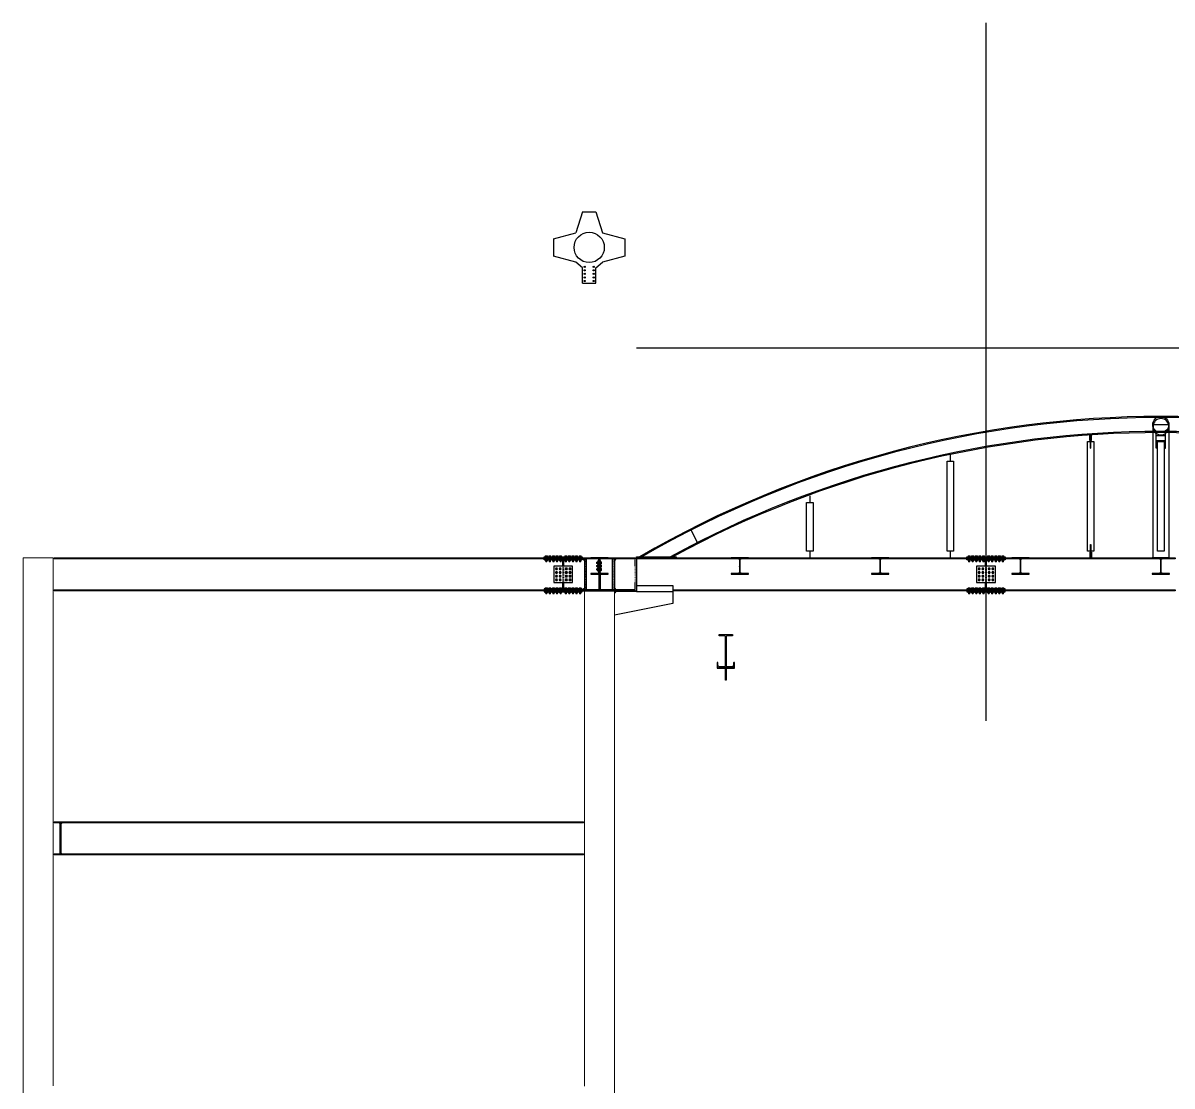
# Model space of a CAD drawing. Header units: millimetres. Extents: x -6949 to 83354, y -55091 to 16861.
# Drawn here: x 48626 to 66024, y -31909 to -15807 of the extents above; entities that cross this region are included whole.
import ezdxf

# ---------------------------------------------------------------- set-up
doc = ezdxf.new("R2010")
doc.units = ezdxf.units.MM
doc.linetypes.add('Tratto', pattern=[6.35, 3.175, -3.175])
doc.layers.add('A-DETL-HDLN', color=7, linetype='Tratto', lineweight=18, true_color=0x00a600)
for name, color, linetype, lineweight in [('bulloni', 5, 'Continuous', 18), ('S-BEAM', 7, 'Continuous', 18), ('S-COLS', 7, 'Continuous', 18), ('SEZIONI acciaio - Steel sections', 220, 'Continuous', 25), ('tratteggio', 7, 'Tratto', 15)]:
    doc.layers.add(name, color=color, linetype=linetype, lineweight=lineweight)
pattern_1 = [(135, (44596.906, 22926.513), (-4.4901281, -4.4901281), [])]

# ---------------------------------------------------------------- blocks, each defined once
blk = doc.blocks.new('*U185')
at = {"layer": 'bulloni'}
blk.add_lwpolyline([(-16, 0), (-8, -14), (8, -14), (16, 0), (8, 14), (-8, 14)], close=True, dxfattribs=at)
for radius in [9, 7.88]:
    blk.add_circle((0, 0), radius, dxfattribs=at)
blk = doc.blocks.new('*U186')
at = {"color": 0, "linetype": 'ByBlock', "lineweight": -2, "transparency": 16777216}
for p in [(0, 0), (55, 0), (0, -55), (0, -110), (0, -165), (55, -55), (55, -110), (55, -165)]:
    blk.add_blockref('*U185', p, dxfattribs=at)
blk = doc.blocks.new('*U187')
at = {"layer": 'bulloni'}
blk.add_lwpolyline([(-16, 0), (-8, -14), (8, -14), (16, 0), (8, 14), (-8, 14)], close=True, dxfattribs=at)
for radius in [9, 7.88]:
    blk.add_circle((0, 0), radius, dxfattribs=at)
blk = doc.blocks.new('*U188')
at = {"color": 0, "linetype": 'ByBlock', "lineweight": -2, "transparency": 16777216}
for p in [(0, 0), (55, 0), (0, -55), (0, -110), (0, -165), (55, -55), (55, -110), (55, -165)]:
    blk.add_blockref('*U187', p, dxfattribs=at)
blk = doc.blocks.new('*U189')
at = {"layer": 'bulloni'}
for p, q in [((-14, 44), (-16, 43)), ((-16, 43), (-16, 33)), ((16, 33), (-16, 33)), ((14, 44), (-14, 44)), ((-12, 33), (-12, 32)), ((12, 32), (-12, 32)), ((-8, 33), (-8, 43)), ((8, 43), (8, 33)), ((12, 33), (12, 32)), ((14, 44), (16, 43)), ((16, 43), (16, 33)), ((-14, -17), (-16, -18)), ((-16, -18), (-16, -30)), ((-14, -32), (-16, -30)), ((14, -17), (-14, -17)), ((14, -32), (-14, -32)), ((-9, -43), (-9, -32)), ((-8, -44), (-9, -43)), ((9, -43), (-9, -43)), ((-8, -30), (-8, -18)), ((8, -44), (-8, -44)), ((-6, -34), (6, -34)), ((-6, -39), (6, -39)), ((-5, -37), (5, -36)), ((-5, -42), (5, -41)), ((8, -18), (8, -30)), ((9, -43), (8, -44)), ((9, -43), (9, -32)), ((14, -17), (16, -18)), ((14, -32), (16, -30)), ((16, -18), (16, -30))]:
    blk.add_line(p, q, dxfattribs=at)
at = {"layer": 'bulloni', "linetype": 'Tratto'}
for points in [[(-9, -17), (-9, 31)], [(9, -17), (9, 31)]]:
    blk.add_lwpolyline(points, dxfattribs=at)
at = {"layer": 'bulloni'}
for centre, radius, start, end in [((-12, 38), 6.67, 54.2621, 125.7379), ((-10, 31), 1, 0, 90), ((0, 20), 24.8, 71.6858, 108.3142), ((12, 38), 6.67, 54.2621, 125.7379), ((10, 31), 1, 90, 180), ((-12, -23), 6.67, 54.2621, 125.7379), ((-12, -25), 6.67, 234.2621, 305.7379), ((0, -41), 24.8, 71.6858, 108.3142), ((0, -7), 24.8, 251.6858, 288.3142), ((12, -23), 6.67, 54.2621, 125.7379), ((12, -25), 6.67, 234.2621, 305.7379)]:
    blk.add_arc(centre, radius, start, end, dxfattribs=at)
blk = doc.blocks.new('*U190')
at = {"color": 0, "linetype": 'ByBlock', "lineweight": -2, "transparency": 16777216}
for p in [(0, 0), (54, 0), (108, 0), (162, 0), (216, 0)]:
    blk.add_blockref('*U189', p, dxfattribs=at)
blk = doc.blocks.new('*U191')
at = {"layer": 'bulloni'}
for p, q in [((-14, 44), (-16, 43)), ((-16, 43), (-16, 33)), ((16, 33), (-16, 33)), ((14, 44), (-14, 44)), ((-12, 33), (-12, 32)), ((12, 32), (-12, 32)), ((-8, 33), (-8, 43)), ((8, 43), (8, 33)), ((12, 33), (12, 32)), ((14, 44), (16, 43)), ((16, 43), (16, 33)), ((-14, -17), (-16, -18)), ((-16, -18), (-16, -30)), ((-14, -32), (-16, -30)), ((14, -17), (-14, -17)), ((14, -32), (-14, -32)), ((-9, -43), (-9, -32)), ((-8, -44), (-9, -43)), ((9, -43), (-9, -43)), ((-8, -30), (-8, -18)), ((8, -44), (-8, -44)), ((-6, -34), (6, -34)), ((-6, -39), (6, -39)), ((-5, -37), (5, -36)), ((-5, -42), (5, -41)), ((8, -18), (8, -30)), ((9, -43), (8, -44)), ((9, -43), (9, -32)), ((14, -17), (16, -18)), ((14, -32), (16, -30)), ((16, -18), (16, -30))]:
    blk.add_line(p, q, dxfattribs=at)
at = {"layer": 'bulloni', "linetype": 'Tratto'}
for points in [[(-9, -17), (-9, 31)], [(9, -17), (9, 31)]]:
    blk.add_lwpolyline(points, dxfattribs=at)
at = {"layer": 'bulloni'}
for centre, radius, start, end in [((-12, 38), 6.67, 54.2621, 125.7379), ((-10, 31), 1, 0, 90), ((0, 20), 24.8, 71.6858, 108.3142), ((12, 38), 6.67, 54.2621, 125.7379), ((10, 31), 1, 90, 180), ((-12, -23), 6.67, 54.2621, 125.7379), ((-12, -25), 6.67, 234.2621, 305.7379), ((0, -41), 24.8, 71.6858, 108.3142), ((0, -7), 24.8, 251.6858, 288.3142), ((12, -23), 6.67, 54.2621, 125.7379), ((12, -25), 6.67, 234.2621, 305.7379)]:
    blk.add_arc(centre, radius, start, end, dxfattribs=at)
blk = doc.blocks.new('*U192')
at = {"color": 0, "linetype": 'ByBlock', "lineweight": -2, "transparency": 16777216}
for p in [(0, 0), (54, 0), (108, 0), (162, 0), (216, 0)]:
    blk.add_blockref('*U191', p, dxfattribs=at)
blk = doc.blocks.new('*U194')
at = {"layer": 'bulloni'}
for p, q in [((-14, 44), (-16, 43)), ((-16, 43), (-16, 33)), ((16, 33), (-16, 33)), ((14, 44), (-14, 44)), ((-12, 33), (-12, 32)), ((12, 32), (-12, 32)), ((-8, 33), (-8, 43)), ((8, 43), (8, 33)), ((12, 33), (12, 32)), ((14, 44), (16, 43)), ((16, 43), (16, 33)), ((-14, -17), (-16, -18)), ((-16, -18), (-16, -30)), ((-14, -32), (-16, -30)), ((14, -17), (-14, -17)), ((14, -32), (-14, -32)), ((-9, -43), (-9, -32)), ((-8, -44), (-9, -43)), ((9, -43), (-9, -43)), ((-8, -30), (-8, -18)), ((8, -44), (-8, -44)), ((-6, -34), (6, -34)), ((-6, -39), (6, -39)), ((-5, -37), (5, -36)), ((-5, -42), (5, -41)), ((8, -18), (8, -30)), ((9, -43), (8, -44)), ((9, -43), (9, -32)), ((14, -17), (16, -18)), ((14, -32), (16, -30)), ((16, -18), (16, -30))]:
    blk.add_line(p, q, dxfattribs=at)
at = {"layer": 'bulloni', "linetype": 'Tratto'}
for points in [[(-9, -17), (-9, 31)], [(9, -17), (9, 31)]]:
    blk.add_lwpolyline(points, dxfattribs=at)
at = {"layer": 'bulloni'}
for centre, radius, start, end in [((-12, 38), 6.67, 54.2621, 125.7379), ((-10, 31), 1, 0, 90), ((0, 20), 24.8, 71.6858, 108.3142), ((12, 38), 6.67, 54.2621, 125.7379), ((10, 31), 1, 90, 180), ((-12, -23), 6.67, 54.2621, 125.7379), ((-12, -25), 6.67, 234.2621, 305.7379), ((0, -41), 24.8, 71.6858, 108.3142), ((0, -7), 24.8, 251.6858, 288.3142), ((12, -23), 6.67, 54.2621, 125.7379), ((12, -25), 6.67, 234.2621, 305.7379)]:
    blk.add_arc(centre, radius, start, end, dxfattribs=at)
blk = doc.blocks.new('*U183')
at = {"color": 0, "linetype": 'ByBlock', "lineweight": -2, "transparency": 16777216}
for p in [(0, 0), (54, 0), (108, 0), (162, 0), (216, 0)]:
    blk.add_blockref('*U194', p, dxfattribs=at)
blk = doc.blocks.new('*U184')
at = {"layer": 'bulloni'}
for p, q in [((-14, 44), (-16, 43)), ((-16, 43), (-16, 33)), ((16, 33), (-16, 33)), ((14, 44), (-14, 44)), ((-12, 33), (-12, 32)), ((12, 32), (-12, 32)), ((-8, 33), (-8, 43)), ((8, 43), (8, 33)), ((12, 33), (12, 32)), ((14, 44), (16, 43)), ((16, 43), (16, 33)), ((-14, -17), (-16, -18)), ((-16, -18), (-16, -30)), ((-14, -32), (-16, -30)), ((14, -17), (-14, -17)), ((14, -32), (-14, -32)), ((-9, -43), (-9, -32)), ((-8, -44), (-9, -43)), ((9, -43), (-9, -43)), ((-8, -30), (-8, -18)), ((8, -44), (-8, -44)), ((-6, -34), (6, -34)), ((-6, -39), (6, -39)), ((-5, -37), (5, -36)), ((-5, -42), (5, -41)), ((8, -18), (8, -30)), ((9, -43), (8, -44)), ((9, -43), (9, -32)), ((14, -17), (16, -18)), ((14, -32), (16, -30)), ((16, -18), (16, -30))]:
    blk.add_line(p, q, dxfattribs=at)
at = {"layer": 'bulloni', "linetype": 'Tratto'}
for points in [[(-9, -17), (-9, 31)], [(9, -17), (9, 31)]]:
    blk.add_lwpolyline(points, dxfattribs=at)
at = {"layer": 'bulloni'}
for centre, radius, start, end in [((-12, 38), 6.67, 54.2621, 125.7379), ((-10, 31), 1, 0, 90), ((0, 20), 24.8, 71.6858, 108.3142), ((12, 38), 6.67, 54.2621, 125.7379), ((10, 31), 1, 90, 180), ((-12, -23), 6.67, 54.2621, 125.7379), ((-12, -25), 6.67, 234.2621, 305.7379), ((0, -41), 24.8, 71.6858, 108.3142), ((0, -7), 24.8, 251.6858, 288.3142), ((12, -23), 6.67, 54.2621, 125.7379), ((12, -25), 6.67, 234.2621, 305.7379)]:
    blk.add_arc(centre, radius, start, end, dxfattribs=at)
blk = doc.blocks.new('*U193')
at = {"color": 0, "linetype": 'ByBlock', "lineweight": -2, "transparency": 16777216}
for p in [(0, 0), (54, 0), (108, 0), (162, 0), (216, 0)]:
    blk.add_blockref('*U184', p, dxfattribs=at)
blk = doc.blocks.new('*U196')
h = blk.add_hatch()
h.set_pattern_fill('ANSI31', color=256, scale=2)
h.set_pattern_definition([(45, (-12757.2744, 46959.8686), (-4.4901281, 4.4901281), [])])
h.paths.add_polyline_path([(28, 113), (130, 113), (130, 125), (-130, 125), (-130, 113), (-28, 113, -0.414214), (-4, 88), (-4, 59), (4, 59), (4, 88, -0.414214)])
h.paths.add_polyline_path([(-4, 9), (4, 9), (4, 41), (-4, 41)])
h.paths.add_polyline_path([(4, -9), (-4, -9), (-4, -41), (4, -41)])
h.paths.add_polyline_path([(4, -59), (-4, -59), (-4, -88, -0.414214), (-28, -112), (-130, -112), (-130, -125), (130, -125), (130, -112), (28, -112, -0.414214), (4, -88)])
at = {"layer": 'SEZIONI acciaio - Steel sections'}
blk.add_lwpolyline([(130, 125), (-130, 125), (-130, 113), (-28, 113, -0.414214), (-4, 88), (-4, -88, -0.414214), (-28, -112), (-130, -112), (-130, -125), (130, -125), (130, -112), (28, -112, -0.414214), (4, -88), (4, 88, -0.414214), (28, 113), (130, 113)], format="xyb", close=True, dxfattribs=at)
blk = doc.blocks.new('*U197')
at = {"color": 0, "linetype": 'ByBlock', "lineweight": -2, "transparency": 16777216}
for p in [(0, 0), (2125, 0), (4250, 0), (6375, 0), (8500, 0), (10625, 0), (12750, 0), (14875, 0), (17000, 0)]:
    blk.add_blockref('*U196', p, dxfattribs=at)
blk = doc.blocks.new('*U204')
at = {"layer": 'bulloni'}
blk.add_lwpolyline([(-16, 0), (-8, -14), (8, -14), (16, 0), (8, 14), (-8, 14)], close=True, dxfattribs=at)
for radius in [9, 7.88]:
    blk.add_circle((0, 0), radius, dxfattribs=at)
blk = doc.blocks.new('*U205')
at = {"color": 0, "linetype": 'ByBlock', "lineweight": -2, "transparency": 16777216}
for p in [(0, 0), (55, 0), (0, -55), (0, -110), (0, -165), (55, -55), (55, -110), (55, -165)]:
    blk.add_blockref('*U204', p, dxfattribs=at)
blk = doc.blocks.new('*U206')
at = {"layer": 'bulloni'}
blk.add_lwpolyline([(-16, 0), (-8, -14), (8, -14), (16, 0), (8, 14), (-8, 14)], close=True, dxfattribs=at)
for radius in [9, 7.88]:
    blk.add_circle((0, 0), radius, dxfattribs=at)
blk = doc.blocks.new('*U207')
at = {"color": 0, "linetype": 'ByBlock', "lineweight": -2, "transparency": 16777216}
for p in [(0, 0), (55, 0), (0, -55), (0, -110), (0, -165), (55, -55), (55, -110), (55, -165)]:
    blk.add_blockref('*U206', p, dxfattribs=at)
blk = doc.blocks.new('*U208')
at = {"layer": 'bulloni'}
for p, q in [((-14, 44), (-16, 43)), ((-16, 43), (-16, 33)), ((16, 33), (-16, 33)), ((14, 44), (-14, 44)), ((-12, 33), (-12, 32)), ((12, 32), (-12, 32)), ((-8, 33), (-8, 43)), ((8, 43), (8, 33)), ((12, 33), (12, 32)), ((14, 44), (16, 43)), ((16, 43), (16, 33)), ((-14, -17), (-16, -18)), ((-16, -18), (-16, -30)), ((-14, -32), (-16, -30)), ((14, -17), (-14, -17)), ((14, -32), (-14, -32)), ((-9, -43), (-9, -32)), ((-8, -44), (-9, -43)), ((9, -43), (-9, -43)), ((-8, -30), (-8, -18)), ((8, -44), (-8, -44)), ((-6, -34), (6, -34)), ((-6, -39), (6, -39)), ((-5, -37), (5, -36)), ((-5, -42), (5, -41)), ((8, -18), (8, -30)), ((9, -43), (8, -44)), ((9, -43), (9, -32)), ((14, -17), (16, -18)), ((14, -32), (16, -30)), ((16, -18), (16, -30))]:
    blk.add_line(p, q, dxfattribs=at)
at = {"layer": 'bulloni', "linetype": 'Tratto'}
for points in [[(-9, -17), (-9, 31)], [(9, -17), (9, 31)]]:
    blk.add_lwpolyline(points, dxfattribs=at)
at = {"layer": 'bulloni'}
for centre, radius, start, end in [((-12, 38), 6.67, 54.2621, 125.7379), ((-10, 31), 1, 0, 90), ((0, 20), 24.8, 71.6858, 108.3142), ((12, 38), 6.67, 54.2621, 125.7379), ((10, 31), 1, 90, 180), ((-12, -23), 6.67, 54.2621, 125.7379), ((-12, -25), 6.67, 234.2621, 305.7379), ((0, -41), 24.8, 71.6858, 108.3142), ((0, -7), 24.8, 251.6858, 288.3142), ((12, -23), 6.67, 54.2621, 125.7379), ((12, -25), 6.67, 234.2621, 305.7379)]:
    blk.add_arc(centre, radius, start, end, dxfattribs=at)
blk = doc.blocks.new('*U199')
at = {"color": 0, "linetype": 'ByBlock', "lineweight": -2, "transparency": 16777216}
for p in [(0, 0), (54, 0), (108, 0), (162, 0), (216, 0)]:
    blk.add_blockref('*U208', p, dxfattribs=at)
blk = doc.blocks.new('*U200')
at = {"layer": 'bulloni'}
for p, q in [((-14, 44), (-16, 43)), ((-16, 43), (-16, 33)), ((16, 33), (-16, 33)), ((14, 44), (-14, 44)), ((-12, 33), (-12, 32)), ((12, 32), (-12, 32)), ((-8, 33), (-8, 43)), ((8, 43), (8, 33)), ((12, 33), (12, 32)), ((14, 44), (16, 43)), ((16, 43), (16, 33)), ((-14, -17), (-16, -18)), ((-16, -18), (-16, -30)), ((-14, -32), (-16, -30)), ((14, -17), (-14, -17)), ((14, -32), (-14, -32)), ((-9, -43), (-9, -32)), ((-8, -44), (-9, -43)), ((9, -43), (-9, -43)), ((-8, -30), (-8, -18)), ((8, -44), (-8, -44)), ((-6, -34), (6, -34)), ((-6, -39), (6, -39)), ((-5, -37), (5, -36)), ((-5, -42), (5, -41)), ((8, -18), (8, -30)), ((9, -43), (8, -44)), ((9, -43), (9, -32)), ((14, -17), (16, -18)), ((14, -32), (16, -30)), ((16, -18), (16, -30))]:
    blk.add_line(p, q, dxfattribs=at)
at = {"layer": 'bulloni', "linetype": 'Tratto'}
for points in [[(-9, -17), (-9, 31)], [(9, -17), (9, 31)]]:
    blk.add_lwpolyline(points, dxfattribs=at)
at = {"layer": 'bulloni'}
for centre, radius, start, end in [((-12, 38), 6.67, 54.2621, 125.7379), ((-10, 31), 1, 0, 90), ((0, 20), 24.8, 71.6858, 108.3142), ((12, 38), 6.67, 54.2621, 125.7379), ((10, 31), 1, 90, 180), ((-12, -23), 6.67, 54.2621, 125.7379), ((-12, -25), 6.67, 234.2621, 305.7379), ((0, -41), 24.8, 71.6858, 108.3142), ((0, -7), 24.8, 251.6858, 288.3142), ((12, -23), 6.67, 54.2621, 125.7379), ((12, -25), 6.67, 234.2621, 305.7379)]:
    blk.add_arc(centre, radius, start, end, dxfattribs=at)
blk = doc.blocks.new('*U201')
at = {"color": 0, "linetype": 'ByBlock', "lineweight": -2, "transparency": 16777216}
for p in [(0, 0), (54, 0), (108, 0), (162, 0), (216, 0)]:
    blk.add_blockref('*U200', p, dxfattribs=at)
blk = doc.blocks.new('*U198')
at = {"layer": 'bulloni'}
for p, q in [((-14, 44), (-16, 43)), ((-16, 43), (-16, 33)), ((16, 33), (-16, 33)), ((14, 44), (-14, 44)), ((-12, 33), (-12, 32)), ((12, 32), (-12, 32)), ((-8, 33), (-8, 43)), ((8, 43), (8, 33)), ((12, 33), (12, 32)), ((14, 44), (16, 43)), ((16, 43), (16, 33)), ((-14, -17), (-16, -18)), ((-16, -18), (-16, -30)), ((-14, -32), (-16, -30)), ((14, -17), (-14, -17)), ((14, -32), (-14, -32)), ((-9, -43), (-9, -32)), ((-8, -44), (-9, -43)), ((9, -43), (-9, -43)), ((-8, -30), (-8, -18)), ((8, -44), (-8, -44)), ((-6, -34), (6, -34)), ((-6, -39), (6, -39)), ((-5, -37), (5, -36)), ((-5, -42), (5, -41)), ((8, -18), (8, -30)), ((9, -43), (8, -44)), ((9, -43), (9, -32)), ((14, -17), (16, -18)), ((14, -32), (16, -30)), ((16, -18), (16, -30))]:
    blk.add_line(p, q, dxfattribs=at)
at = {"layer": 'bulloni', "linetype": 'Tratto'}
for points in [[(-9, -17), (-9, 31)], [(9, -17), (9, 31)]]:
    blk.add_lwpolyline(points, dxfattribs=at)
at = {"layer": 'bulloni'}
for centre, radius, start, end in [((-12, 38), 6.67, 54.2621, 125.7379), ((-10, 31), 1, 0, 90), ((0, 20), 24.8, 71.6858, 108.3142), ((12, 38), 6.67, 54.2621, 125.7379), ((10, 31), 1, 90, 180), ((-12, -23), 6.67, 54.2621, 125.7379), ((-12, -25), 6.67, 234.2621, 305.7379), ((0, -41), 24.8, 71.6858, 108.3142), ((0, -7), 24.8, 251.6858, 288.3142), ((12, -23), 6.67, 54.2621, 125.7379), ((12, -25), 6.67, 234.2621, 305.7379)]:
    blk.add_arc(centre, radius, start, end, dxfattribs=at)
blk = doc.blocks.new('*U209')
at = {"color": 0, "linetype": 'ByBlock', "lineweight": -2, "transparency": 16777216}
for p in [(0, 0), (54, 0), (108, 0), (162, 0), (216, 0)]:
    blk.add_blockref('*U198', p, dxfattribs=at)
blk = doc.blocks.new('*U203')
at = {"layer": 'bulloni'}
for p, q in [((-14, 44), (-16, 43)), ((-16, 43), (-16, 33)), ((16, 33), (-16, 33)), ((14, 44), (-14, 44)), ((-12, 33), (-12, 32)), ((12, 32), (-12, 32)), ((-8, 33), (-8, 43)), ((8, 43), (8, 33)), ((12, 33), (12, 32)), ((14, 44), (16, 43)), ((16, 43), (16, 33)), ((-14, -17), (-16, -18)), ((-16, -18), (-16, -30)), ((-14, -32), (-16, -30)), ((14, -17), (-14, -17)), ((14, -32), (-14, -32)), ((-9, -43), (-9, -32)), ((-8, -44), (-9, -43)), ((9, -43), (-9, -43)), ((-8, -30), (-8, -18)), ((8, -44), (-8, -44)), ((-6, -34), (6, -34)), ((-6, -39), (6, -39)), ((-5, -37), (5, -36)), ((-5, -42), (5, -41)), ((8, -18), (8, -30)), ((9, -43), (8, -44)), ((9, -43), (9, -32)), ((14, -17), (16, -18)), ((14, -32), (16, -30)), ((16, -18), (16, -30))]:
    blk.add_line(p, q, dxfattribs=at)
at = {"layer": 'bulloni', "linetype": 'Tratto'}
for points in [[(-9, -17), (-9, 31)], [(9, -17), (9, 31)]]:
    blk.add_lwpolyline(points, dxfattribs=at)
at = {"layer": 'bulloni'}
for centre, radius, start, end in [((-12, 38), 6.67, 54.2621, 125.7379), ((-10, 31), 1, 0, 90), ((0, 20), 24.8, 71.6858, 108.3142), ((12, 38), 6.67, 54.2621, 125.7379), ((10, 31), 1, 90, 180), ((-12, -23), 6.67, 54.2621, 125.7379), ((-12, -25), 6.67, 234.2621, 305.7379), ((0, -41), 24.8, 71.6858, 108.3142), ((0, -7), 24.8, 251.6858, 288.3142), ((12, -23), 6.67, 54.2621, 125.7379), ((12, -25), 6.67, 234.2621, 305.7379)]:
    blk.add_arc(centre, radius, start, end, dxfattribs=at)
blk = doc.blocks.new('*U202')
at = {"color": 0, "linetype": 'ByBlock', "lineweight": -2, "transparency": 16777216}
for p in [(0, 0), (54, 0), (108, 0), (162, 0), (216, 0)]:
    blk.add_blockref('*U203', p, dxfattribs=at)

msp = doc.modelspace()

# ---------------------------------------------------------------- hatches: boundary and pattern name
h = msp.add_hatch()
h.set_pattern_fill('ANSI31', color=256, scale=2, angle=90)
h.set_pattern_definition(pattern_1)
h.paths.add_polyline_path([(57344, -23948), (57337, -23948), (57337, -23974), (57344, -23974)])
h.paths.add_polyline_path([(57344, -23992), (57337, -23992), (57337, -23997), (57337, -24024), (57344, -24024)])
h.paths.add_polyline_path([(57344, -24042), (57337, -24042), (57337, -24047), (57337, -24074), (57344, -24074)])
h.paths.add_polyline_path([(57344, -24092), (57337, -24092), (57337, -24097), (57337, -24118), (57344, -24118)])
h = msp.add_hatch()
h.set_pattern_fill('ANSI31', color=256, scale=2, angle=90)
h.set_pattern_definition(pattern_1)
h.paths.add_polyline_path([(57372, -23948), (57364, -23948), (57364, -23974), (57372, -23974)])
h.paths.add_polyline_path([(57372, -23992), (57364, -23992), (57364, -24024), (57372, -24024)])
h = msp.add_hatch()
h.set_pattern_fill('ANSI31', color=256, scale=2, angle=90)
h.set_pattern_definition(pattern_1)
h.paths.add_polyline_path([(57372, -24042), (57364, -24042), (57364, -24074), (57372, -24074)])
h.paths.add_polyline_path([(57372, -24092), (57364, -24092), (57364, -24118), (57372, -24118)])

# ---------------------------------------------------------------- linework, layer by layer
for p, q in [((57099, -19518), (56999, -19428)), ((57299, -19518), (57399, -19428)), ((57126, -23924), (57126, -24392)), ((57344, -24138), (57344, -23929)), ((57364, -24138), (57364, -23929)), ((57583, -23924), (57583, -24392))]:
    msp.add_line(p, q)
for points in [[(63208, -26376), (63208, -15807)], [(57099, -18667), (56999, -18987)], [(57099, -18666), (57299, -18666)], [(57099, -18667), (57299, -18667)], [(57299, -18667), (57399, -18987)], [(56658, -19077), (56999, -18987)], [(56658, -19077), (56658, -19338)], [(57399, -18987), (57740, -19077)], [(57740, -19077), (57740, -19337)], [(56999, -19428), (56658, -19338)], [(57740, -19338), (57399, -19428)], [(57099, -19748), (57099, -19518)], [(57299, -19748), (57299, -19518)], [(57099, -19748), (57299, -19748)], [(57915, -20730), (73793, -20730), (73793, -20730)], [(65732, -21890), (65976, -21890)], [(65732, -21890), (65732, -23908)], [(65976, -21890), (65976, -23908)], [(64787, -22133), (64777, -22133), (64777, -22049)], [(64787, -22048), (64787, -22148)], [(64787, -22248), (64787, -22148), (64787, -22248), (64797, -22248), (64797, -22148), (64797, -22048)], [(64787, -22058), (64797, -22058)], [(64797, -22133), (64807, -22133), (64807, -22047)], [(65806, -22248), (65786, -22248), (65786, -22024)], [(65786, -22058), (65926, -22058)], [(65906, -22248), (65926, -22248), (65926, -22024)], [(64742, -22148), (64842, -22148), (64842, -23808), (64742, -23808), (64742, -22148)], [(65786, -22133), (65926, -22133)], [(65806, -22148), (65906, -22148), (65906, -23808), (65806, -23808), (65806, -22148)], [(62667, -22344), (62667, -22444)], [(62617, -22444), (62717, -22444), (62717, -23808), (62617, -23808), (62617, -22444)], [(60491, -23069), (60592, -23069), (60592, -23808), (60491, -23808), (60491, -23069)], [(60542, -22969), (60542, -23069)], [(58732, -23475), (58843, -23693)], [(60542, -23808), (60542, -23908)], [(62667, -23808), (62667, -23908)], [(64787, -23823), (64777, -23823), (64777, -23908)], [(64787, -23708), (64787, -23808), (64787, -23708), (64797, -23708), (64797, -23808), (64797, -23908)], [(64787, -23908), (64787, -23808)], [(64797, -23823), (64807, -23823), (64807, -23908)], [(56798, -23924), (56798, -23908)], [(56798, -24036), (56798, -23940)], [(57339, -23924), (56813, -23924), (56813, -23908), (57895, -23908), (57895, -23924), (57369, -23924)], [(56813, -23948), (56813, -23924)], [(56813, -24036), (56813, -23940)], [(57157, -24408), (57157, -24392), (57157, -23908)], [(57551, -24408), (57551, -24392), (57551, -23908)], [(57895, -24036), (57895, -23940)], [(57915, -23908), (57915, -24392)], [(63200, -23924), (63200, -23908)], [(63200, -24036), (63200, -23940)], [(63215, -23948), (63215, -23924)], [(63215, -24036), (63215, -23940)], [(64787, -23898), (64797, -23898)], [(57344, -24158), (57344, -24392)], [(57364, -24158), (57364, -24392)], [(56798, -24376), (56798, -24281)], [(56813, -24376), (56813, -24281)], [(57344, -24196), (57364, -24196)], [(57895, -24376), (57895, -24281)], [(57915, -24328), (58464, -24328), (58464, -24418)], [(57915, -24329), (57915, -24418)], [(63200, -24376), (63200, -24281)], [(63215, -24376), (63215, -24281)], [(56798, -24408), (56798, -24392)], [(57328, -24392), (56813, -24392), (56813, -24408), (57895, -24408), (57895, -24392), (57328, -24392)], [(56813, -24408), (56813, -24392)], [(58464, -24418), (58464, -24598), (57583, -24778)], [(57915, -24418), (57603, -24418)], [(57895, -24408), (57895, -24392)], [(57915, -24418), (58464, -24418)], [(58464, -24392), (66071, -24392), (66071, -24408), (58464, -24408)], [(63200, -24408), (63200, -24392)], [(63215, -24408), (63215, -24392)], [(58464, -24598), (57583, -24778)]]:
    msp.add_lwpolyline(points)
for points in [[(49096, -23908), (56813, -23908), (56813, -23924), (49096, -23924)], [(57095, -23908), (56516, -23908), (56516, -23892), (57095, -23892)], [(57095, -23940), (56516, -23940), (56516, -23924), (57095, -23924)], [(57337, -23948), (57344, -23948), (57344, -24118), (57337, -24118)], [(57344, -23948), (57350, -23948), (57350, -24118), (57344, -24118)], [(57358, -23948), (57364, -23948), (57364, -24118), (57358, -24118)], [(57372, -23948), (57364, -23948), (57364, -24118), (57372, -24118)], [(57915, -23892), (58515, -23892), (58515, -23908), (57915, -23908)], [(57915, -23908), (66071, -23908), (66071, -23924), (57915, -23924)], [(63497, -23908), (62918, -23908), (62918, -23892), (63497, -23892)], [(63497, -23940), (62918, -23940), (62918, -23924), (63497, -23924)], [(56948, -24036), (56663, -24036), (56663, -24281), (56948, -24281)], [(63350, -24036), (63065, -24036), (63065, -24281), (63350, -24281)], [(49096, -24392), (56813, -24392), (56813, -24408), (49096, -24408)], [(57095, -24376), (56516, -24376), (56516, -24392), (57095, -24392)], [(57095, -24408), (56516, -24408), (56516, -24424), (57095, -24424)], [(57603, -24408), (57915, -24408), (57915, -24418), (57603, -24418)], [(63497, -24376), (62918, -24376), (62918, -24392), (63497, -24392)], [(63497, -24408), (62918, -24408), (62918, -24424), (63497, -24424)], [(59261, -25582), (59273, -25582), (59273, -25762), (59261, -25762)], [(49096, -27908), (57113, -27908), (57113, -27924), (49096, -27924)], [(49096, -28392), (57113, -28392), (57113, -28408), (49096, -28408)]]:
    msp.add_lwpolyline(points, close=True)
msp.add_lwpolyline([(59381, -25559, -0.391021), (59367, -25572), (59167, -25572, -0.391021), (59153, -25559), (59148, -25498, 0.391021), (59141, -25492), (59137, -25492), (59137, -25582), (59397, -25582), (59397, -25492), (59393, -25492, 0.391021), (59386, -25498)], format="xyb", close=True)
for centre, radius in [((57199, -19207), 229), ((57131, -19500), 9), ((57131, -19554), 9), ((57131, -19608), 9), ((57131, -19662), 9), ((57267, -19500), 9), ((57267, -19554), 9), ((57267, -19608), 9), ((57267, -19662), 9), ((57131, -19716), 9), ((57267, -19716), 9), ((65854, -21890), 122)]:
    msp.add_circle(centre, radius)
for centre, radius, start, end in [((65854, -37473), 15706, 59.8484, 120.1516), ((65854, -37473), 15690, 59.9491, 120.0509), ((65854, -37473), 15478, 61.3383, 118.6617), ((65854, -37473), 15462, 61.447, 118.553), ((57126, -23924), 20, 180, 270), ((57583, -23924), 20, 270, 0), ((57126, -24392), 20, 90, 180), ((57583, -24392), 20, 0, 90), ((57583, -24418), 20, 270, 0)]:
    msp.add_arc(centre, radius, start, end)
msp.add_ellipse((65856, -21923), major_axis=(0, -124), ratio=0.968804, start_param=-1.570796, end_param=4.712389)
msp.add_point((63208, -20730))
at = {"layer": 'A-DETL-HDLN'}
for p, q in [((61604, -23908), (63729, -23908)), ((63729, -23908), (65854, -23908))]:
    msp.add_line(p, q, dxfattribs=at)
at = {"layer": 'bulloni'}
for p, q in [((57309, -23975), (57310, -23974)), ((57309, -23991), (57309, -23975)), ((57310, -23992), (57309, -23991)), ((57310, -23974), (57322, -23974)), ((57310, -23992), (57310, -23974)), ((57310, -23992), (57322, -23992)), ((57312, -23978), (57312, -23988)), ((57314, -23977), (57315, -23990)), ((57317, -23978), (57317, -23988)), ((57319, -23977), (57320, -23990)), ((57322, -23970), (57323, -23968)), ((57322, -23997), (57322, -23970)), ((57322, -23997), (57323, -23999)), ((57335, -23968), (57323, -23968)), ((57323, -23976), (57335, -23976)), ((57335, -23991), (57323, -23991)), ((57335, -23999), (57323, -23999)), ((57337, -23970), (57335, -23968)), ((57337, -23997), (57335, -23999)), ((57337, -23997), (57337, -23970)), ((57373, -23999), (57373, -23968)), ((57383, -23968), (57373, -23968)), ((57373, -23996), (57373, -23971)), ((57373, -23971), (57373, -23971)), ((57373, -23976), (57383, -23976)), ((57383, -23991), (57373, -23991)), ((57373, -23996), (57373, -23996)), ((57383, -23999), (57373, -23999)), ((57385, -23970), (57383, -23968)), ((57385, -23997), (57383, -23999)), ((57385, -23997), (57385, -23970)), ((57309, -24025), (57310, -24024)), ((57309, -24041), (57309, -24025)), ((57310, -24042), (57309, -24041)), ((57309, -24075), (57310, -24074)), ((57309, -24091), (57309, -24075)), ((57310, -24092), (57309, -24091)), ((57310, -24024), (57322, -24024)), ((57310, -24042), (57310, -24024)), ((57310, -24042), (57322, -24042)), ((57310, -24074), (57322, -24074)), ((57310, -24092), (57310, -24074)), ((57310, -24092), (57322, -24092)), ((57312, -24028), (57312, -24038)), ((57312, -24078), (57312, -24088)), ((57314, -24027), (57315, -24040)), ((57314, -24077), (57315, -24090)), ((57317, -24028), (57317, -24038)), ((57317, -24078), (57317, -24088)), ((57319, -24027), (57320, -24040)), ((57319, -24077), (57320, -24090)), ((57322, -24020), (57323, -24018)), ((57322, -24047), (57322, -24020)), ((57322, -24047), (57323, -24049)), ((57322, -24070), (57323, -24068)), ((57322, -24097), (57322, -24070)), ((57322, -24097), (57323, -24099)), ((57335, -24018), (57323, -24018)), ((57323, -24026), (57335, -24026)), ((57335, -24041), (57323, -24041)), ((57335, -24049), (57323, -24049)), ((57335, -24068), (57323, -24068)), ((57323, -24076), (57335, -24076)), ((57335, -24091), (57323, -24091)), ((57335, -24099), (57323, -24099)), ((57337, -24020), (57335, -24018)), ((57337, -24047), (57335, -24049)), ((57337, -24070), (57335, -24068)), ((57337, -24097), (57335, -24099)), ((57337, -24047), (57337, -24020)), ((57337, -24097), (57337, -24070)), ((57373, -24049), (57373, -24018)), ((57383, -24018), (57373, -24018)), ((57373, -24046), (57373, -24021)), ((57373, -24021), (57373, -24021)), ((57373, -24026), (57383, -24026)), ((57383, -24041), (57373, -24041)), ((57373, -24046), (57373, -24046)), ((57383, -24049), (57373, -24049)), ((57373, -24099), (57373, -24068)), ((57383, -24068), (57373, -24068)), ((57373, -24096), (57373, -24071)), ((57373, -24071), (57373, -24071)), ((57373, -24076), (57383, -24076)), ((57383, -24091), (57373, -24091)), ((57373, -24096), (57373, -24096)), ((57383, -24099), (57373, -24099)), ((57385, -24020), (57383, -24018)), ((57385, -24047), (57383, -24049)), ((57385, -24070), (57383, -24068)), ((57385, -24097), (57383, -24099)), ((57385, -24047), (57385, -24020)), ((57385, -24097), (57385, -24070))]:
    msp.add_line(p, q, dxfattribs=at)
at = {"layer": 'bulloni', "linetype": 'Tratto'}
for points in [[(57337, -23974), (57372, -23974)], [(57337, -23992), (57372, -23992)], [(57337, -24024), (57372, -24024)], [(57337, -24042), (57372, -24042)], [(57337, -24074), (57372, -24074)], [(57337, -24092), (57372, -24092)]]:
    msp.add_lwpolyline(points, dxfattribs=at)
at = {"layer": 'bulloni'}
for centre, radius, start, end in [((57328, -23972), 6.67, 144.2621, 215.7379), ((57346, -23983), 24.8, 161.6858, 198.3142), ((57328, -23995), 6.67, 144.2621, 215.7379), ((57330, -23972), 6.67, 324.2621, 35.7379), ((57312, -23983), 24.8, 341.6858, 18.3142), ((57330, -23995), 6.67, 324.2621, 35.7379), ((57372, -23973), 1, 270, 0), ((57372, -23993), 1, 0, 90), ((57378, -23972), 6.67, 324.2621, 35.7379), ((57360, -23983), 24.8, 341.6858, 18.3142), ((57378, -23995), 6.67, 324.2621, 35.7379), ((57328, -24022), 6.67, 144.2621, 215.7379), ((57346, -24033), 24.8, 161.6858, 198.3142), ((57328, -24045), 6.67, 144.2621, 215.7379), ((57328, -24072), 6.67, 144.2621, 215.7379), ((57346, -24083), 24.8, 161.6858, 198.3142), ((57328, -24095), 6.67, 144.2621, 215.7379), ((57330, -24022), 6.67, 324.2621, 35.7379), ((57312, -24033), 24.8, 341.6858, 18.3142), ((57330, -24045), 6.67, 324.2621, 35.7379), ((57330, -24072), 6.67, 324.2621, 35.7379), ((57312, -24083), 24.8, 341.6858, 18.3142), ((57330, -24095), 6.67, 324.2621, 35.7379), ((57372, -24023), 1, 270, 0), ((57372, -24043), 1, 0, 90), ((57372, -24073), 1, 270, 0), ((57372, -24093), 1, 0, 90), ((57378, -24022), 6.67, 324.2621, 35.7379), ((57360, -24033), 24.8, 341.6858, 18.3142), ((57378, -24045), 6.67, 324.2621, 35.7379), ((57378, -24072), 6.67, 324.2621, 35.7379), ((57360, -24083), 24.8, 341.6858, 18.3142), ((57378, -24095), 6.67, 324.2621, 35.7379)]:
    msp.add_arc(centre, radius, start, end, dxfattribs=at)
at = {"layer": 'S-BEAM'}
for p, q in [((49096, -27924), (49096, -27908)), ((57113, -27908), (57113, -27924))]:
    msp.add_line(p, q, dxfattribs=at)
at = {"layer": 'S-COLS'}
for p, q in [((48626, -23908), (48626, -35908)), ((48854, -23908), (48626, -23908)), ((49083, -23908), (48854, -23908)), ((49083, -31908), (49083, -23908)), ((57126, -23908), (57126, -31911)), ((57126, -23908), (57354, -23908)), ((57354, -23908), (57565, -23908)), ((57583, -35908), (57583, -23913))]:
    msp.add_line(p, q, dxfattribs=at)
at = {"layer": 'SEZIONI acciaio - Steel sections'}
for points in [[(59167, -25072), (59367, -25072), (59367, -25088), (59293, -25088, 0.414214), (59272, -25109), (59272, -25535, 0.414214), (59293, -25556), (59367, -25556), (59367, -25572), (59167, -25572), (59167, -25556), (59241, -25556, 0.414214), (59262, -25535), (59262, -25109, 0.414214), (59241, -25088), (59167, -25088)], [(49096, -27908), (49296, -27908), (49296, -27924), (49222, -27924, 0.414214), (49201, -27945), (49201, -28371, 0.414214), (49222, -28392), (49296, -28392), (49296, -28408), (49096, -28408), (49096, -28392), (49170, -28392, 0.414214), (49191, -28371), (49191, -27945, 0.414214), (49170, -27924), (49096, -27924)]]:
    msp.add_lwpolyline(points, format="xyb", close=True, dxfattribs=at)
at = {"layer": 'tratteggio'}
for points in [[(56798, -23940), (56798, -23924)], [(56813, -23940), (56813, -23924)], [(57146, -23908), (57146, -24408)], [(57563, -23908), (57563, -24408)], [(57895, -23940), (57895, -23924)], [(63200, -23940), (63200, -23924)], [(63215, -23940), (63215, -23924)], [(56798, -24281), (56798, -24036)], [(56813, -24281), (56813, -24036)], [(57895, -24281), (57895, -24036)], [(63200, -24281), (63200, -24036)], [(63215, -24281), (63215, -24036)], [(56798, -24376), (56798, -24392)], [(56813, -24376), (56813, -24392)], [(57895, -24376), (57895, -24392)], [(63200, -24376), (63200, -24392)], [(63215, -24376), (63215, -24392)]]:
    msp.add_lwpolyline(points, dxfattribs=at)

# ---------------------------------------------------------------- block references
for name, p in [('*U192', (56550, -23924)), ('*U197', (57354, -24033)), ('*U201', (62952, -23924)), ('*U188', (56703, -24076)), ('*U207', (63105, -24076)), ('*U193', (56550, -24408)), ('*U202', (62952, -24408))]:
    msp.add_blockref(name, p)
at = {"xscale": -1}
for name, p in [('*U190', (57061, -23924)), ('*U199', (63463, -23924)), ('*U186', (56908, -24076)), ('*U205', (63310, -24076)), ('*U183', (57061, -24408)), ('*U209', (63463, -24408))]:
    msp.add_blockref(name, p, dxfattribs=at)

doc.saveas('drawing.dxf')
